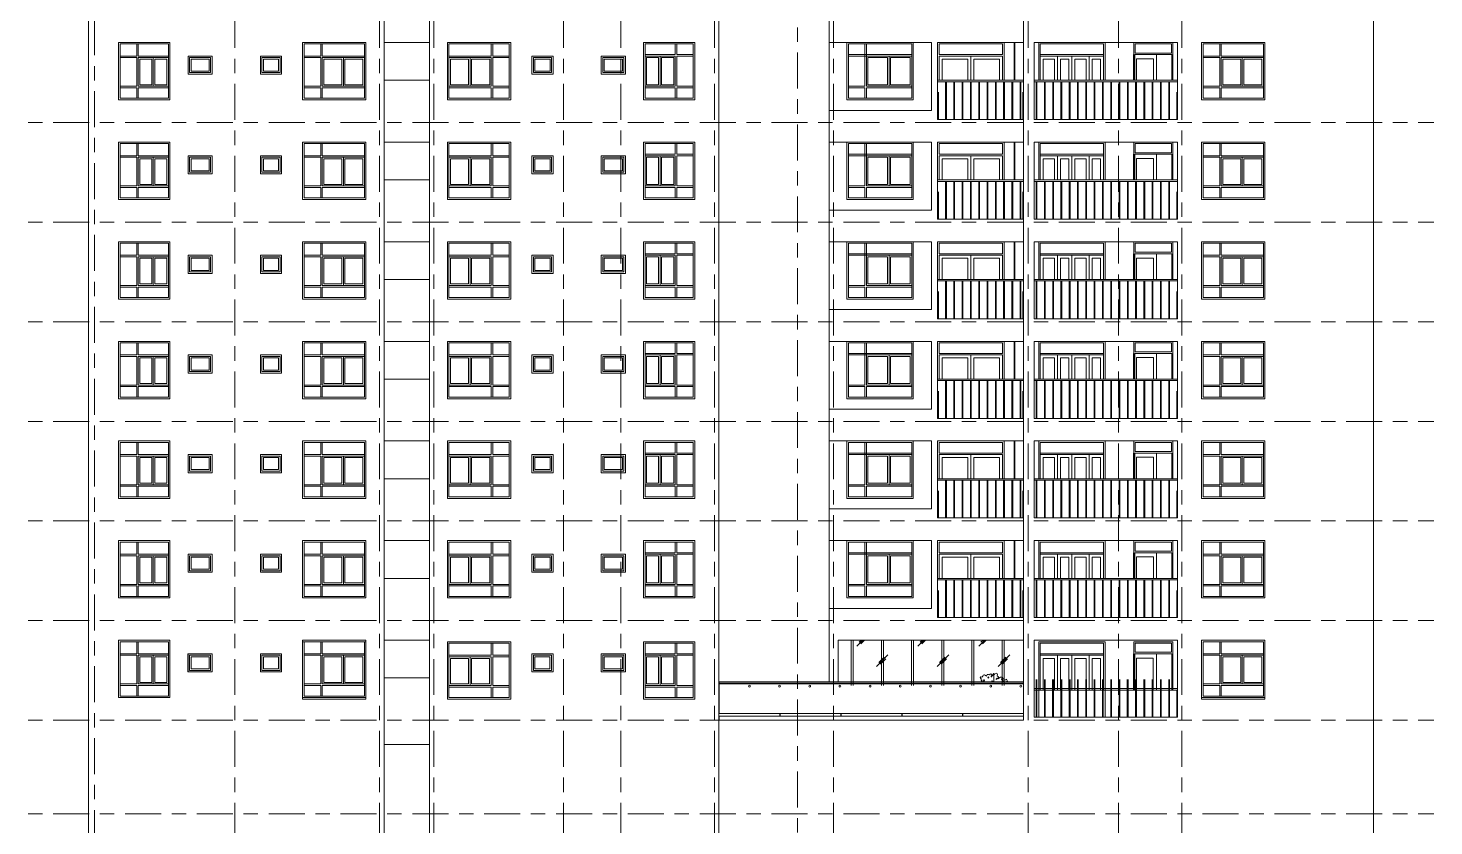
# Model space of a CAD drawing. Header units: millimetres. Extents: x -2100 to 124761, y -10432 to 93550.
# Drawn here: x 75861 to 122461, y 15101 to 41525 of the extents above; entities that cross this region are included whole.
import ezdxf
from ezdxf.xclip import XClip

# ---------------------------------------------------------------- set-up
doc = ezdxf.new("R2010")
doc.units = ezdxf.units.MM
doc.header["$XCLIPFRAME"] = 0
doc.linetypes.add('Centre', pattern=[31.75, 6.35, -4.7625, 15.875, -4.7625])
for name, color, linetype, lineweight in [('A-GLAZ-CWMG', 55, 'Continuous', 5), ('CUA', 31, 'Continuous', 9), ('G-IMPT', 8, 'Continuous', 5), ('KINH', 152, 'Continuous', 5), ('L-SITE', 91, 'Continuous', 5), ('NET THAY 1', 41, 'Continuous', 5), ('NET THAY 2', 55, 'Continuous', 5), ('NET-THAY', 2, 'Continuous', 9), ('TRUC', 225, 'Continuous', 5)]:
    doc.layers.add(name, color=color, linetype=linetype, lineweight=lineweight)

# ---------------------------------------------------------------- blocks, each defined once
blk = doc.blocks.new('Railing - NBS_RailInfillPnl_Post-V204-MẶT ĐỨNG TRỤC Q-A')
at = {"layer": 'NET THAY 2'}
for p, q in [((-29357, 81920), (-29367, 81920)), ((-29367, 81920), (-29367, 81835)), ((-29357, 81835), (-29357, 81920))]:
    blk.add_line(p, q, dxfattribs=at)
blk = doc.blocks.new('Railing - Railing-1506751-MẶT ĐỨNG TRỤC Q-A')
at = {"layer": 'NET THAY 1'}
for p, q in [((-21690, 18600), (-21690, 18735)), ((-21690, 18735), (-11600, 18735)), ((-11600, 18600), (-21690, 18600))]:
    blk.add_line(p, q, dxfattribs=at)
at = {"extrusion": (0, 0, -1), "zscale": -1}
for p in [(49034, -63100), (47016, -63100), (44998, -63100), (42980, -63100)]:
    blk.add_blockref('Railing - NBS_RailInfillPnl_Post-V204-MẶT ĐỨNG TRỤC Q-A', p, dxfattribs=at)
blk = doc.blocks.new('Top Rail Type - Top Rail_Internal_-1506752-MẶT ĐỨNG TRỤC Q-A')
at = {"layer": 'NET THAY 1'}
for p, q in [((-21690, 18820), (-21690, 19800)), ((-11600, 19800), (-21690, 19800)), ((-21690, 18820), (-19677, 18820)), ((-19667, 18820), (-17659, 18820)), ((-17649, 18820), (-15641, 18820)), ((-15631, 18820), (-13623, 18820)), ((-13613, 18820), (-11600, 18820))]:
    blk.add_line(p, q, dxfattribs=at)
blk = doc.blocks.new('Handrail Type - ALB-BALUSTER-1304914-MẶT ĐỨNG TRỤC Q-A')
at = {"layer": 'NET THAY 1'}
for p, q in [((-21690, 19871), (-21694, 19871)), ((-21694, 19850), (-21694, 19855)), ((-21694, 19845), (-21694, 19850)), ((-21694, 19829), (-21690, 19829)), ((-21690, 19871), (-21690, 19850)), ((-21690, 19850), (-21690, 19829))]:
    blk.add_line(p, q, dxfattribs=at)
blk = doc.blocks.new('Handrail Type - Handrail_Internal_-1506753-MẶT ĐỨNG TRỤC Q-A')
at = {"layer": 'NET THAY 1'}
for p, q in [((-11600, 19871), (-21690, 19871)), ((-21690, 19850), (-21690, 19871)), ((-21690, 19829), (-21690, 19850)), ((-21690, 19829), (-11600, 19829))]:
    blk.add_line(p, q, dxfattribs=at)
blk = doc.blocks.new('ALB-RAILING 32 - ALB-BALUSTER-1365155-MẶT ĐỨNG TRỤC Q-A')
at = {"layer": 'NET THAY 1'}
for p, q in [((-31979, 88235), (-31979, 88200)), ((-31965, 88200), (-31965, 88235))]:
    blk.add_line(p, q, dxfattribs=at)
for start, end in [(0, 180), (180, 0)]:
    blk.add_arc((-31972, 88129), 30, start, end, dxfattribs=at)
blk = doc.blocks.new('ALB-RAILING 32 - ALB-BALUSTER-V233-MẶT ĐỨNG TRỤC Q-A')
at = {"layer": 'NET THAY 1'}
for p, q in [((-11697, 19835), (-11697, 19800)), ((-11683, 19800), (-11683, 19835))]:
    blk.add_line(p, q, dxfattribs=at)
for start, end in [(0, 180), (180, 0)]:
    blk.add_arc((-11690, 19729), 30, start, end, dxfattribs=at)
blk = doc.blocks.new('X-PHONG NGU 2 - X-PHONG NGU 2_Recovery_-1759957-MẶT ĐỨNG TRỤC Q-A')
at = {"layer": 'CUA'}
for p, q in [((-35500, 84050), (-35500, 82150)), ((-33400, 84050), (-35500, 84050)), ((-35450, 84000), (-33450, 84000)), ((-35450, 82200), (-35450, 84000)), ((-34850, 84000), (-34900, 84000)), ((-34900, 84000), (-34900, 83600)), ((-34850, 83600), (-34850, 84000)), ((-33450, 84000), (-33450, 82200)), ((-33400, 82150), (-33400, 84050)), ((-34900, 83600), (-35450, 83600)), ((-35450, 83600), (-35450, 83550)), ((-35450, 83550), (-34900, 83550)), ((-34900, 83550), (-34900, 82600)), ((-33450, 83600), (-34850, 83600)), ((-34150, 83550), (-34850, 83550)), ((-34850, 83550), (-34850, 82600)), ((-34850, 82600), (-34850, 83550)), ((-34850, 83550), (-33450, 83550)), ((-34800, 82650), (-34800, 83500)), ((-34800, 83500), (-34200, 83500)), ((-34200, 83500), (-34200, 82650)), ((-34150, 82600), (-34150, 83550)), ((-34100, 83500), (-33500, 83500)), ((-34100, 82650), (-34100, 83500)), ((-33500, 83500), (-33500, 82650)), ((-33450, 83550), (-33450, 83600)), ((-34900, 82600), (-35450, 82600)), ((-35450, 82600), (-35450, 82550)), ((-35450, 82550), (-34900, 82550)), ((-34900, 82550), (-34900, 82200)), ((-34850, 82600), (-34150, 82600)), ((-33450, 82600), (-34850, 82600)), ((-34850, 82200), (-34850, 82550)), ((-34850, 82550), (-33450, 82550)), ((-34200, 82650), (-34800, 82650)), ((-33500, 82650), (-34100, 82650)), ((-33450, 82550), (-33450, 82600)), ((-35500, 82150), (-33400, 82150)), ((-33450, 82200), (-35450, 82200)), ((-34900, 82200), (-34850, 82200))]:
    blk.add_line(p, q, dxfattribs=at)
blk = doc.blocks.new('X-PHONG NGU 2 - X-PHONG NGU 2_Recovery_ 2-1759958-MẶT ĐỨNG TRỤC Q-A')
at = {"layer": 'CUA'}
for p, q in [((-41600, 21200), (-41600, 19300)), ((-39900, 21200), (-41600, 21200)), ((-41550, 21150), (-39950, 21150)), ((-41550, 19350), (-41550, 21150)), ((-40950, 21150), (-41000, 21150)), ((-41000, 21150), (-41000, 20750)), ((-40950, 20750), (-40950, 21150)), ((-39950, 21150), (-39950, 19350)), ((-39900, 19300), (-39900, 21200)), ((-41000, 20750), (-41550, 20750)), ((-41550, 20750), (-41550, 20700)), ((-41550, 20700), (-41000, 20700)), ((-41000, 20700), (-41000, 19750)), ((-39950, 20750), (-40950, 20750)), ((-40450, 20700), (-40950, 20700)), ((-40950, 20700), (-40950, 19750)), ((-40950, 19750), (-40950, 20700)), ((-40950, 20700), (-39950, 20700)), ((-40900, 19800), (-40900, 20650)), ((-40900, 20650), (-40500, 20650)), ((-40500, 20650), (-40500, 19800)), ((-40450, 19750), (-40450, 20700)), ((-40400, 20650), (-40000, 20650)), ((-40400, 19800), (-40400, 20650)), ((-40000, 20650), (-40000, 19800)), ((-39950, 20700), (-39950, 20750)), ((-41000, 19750), (-41550, 19750)), ((-41550, 19750), (-41550, 19700)), ((-41550, 19700), (-41000, 19700)), ((-41000, 19700), (-41000, 19350)), ((-40950, 19750), (-40450, 19750)), ((-39950, 19750), (-40950, 19750)), ((-40950, 19350), (-40950, 19700)), ((-40950, 19700), (-39950, 19700)), ((-40500, 19800), (-40900, 19800)), ((-40000, 19800), (-40400, 19800)), ((-39950, 19700), (-39950, 19750)), ((-41600, 19300), (-39900, 19300)), ((-39950, 19350), (-41550, 19350)), ((-41000, 19350), (-40950, 19350))]:
    blk.add_line(p, q, dxfattribs=at)
blk = doc.blocks.new('X-PHONG WC - X-PHONG WC 2-1722875-MẶT ĐỨNG TRỤC Q-A')
at = {"layer": 'CUA'}
for p, q in [((-38500, 20800), (-39300, 20800)), ((-39300, 20800), (-39300, 20200)), ((-39250, 20250), (-39250, 20750)), ((-39250, 20750), (-38550, 20750)), ((-38550, 20750), (-39250, 20750)), ((-39250, 20750), (-39250, 20250)), ((-39200, 20300), (-39200, 20700)), ((-39200, 20700), (-38600, 20700)), ((-38600, 20700), (-38600, 20300)), ((-38550, 20750), (-38550, 20250)), ((-38550, 20250), (-38550, 20750)), ((-38500, 20200), (-38500, 20800)), ((-39300, 20200), (-38500, 20200)), ((-38550, 20250), (-39250, 20250)), ((-39250, 20250), (-38550, 20250)), ((-38600, 20300), (-39200, 20300))]:
    blk.add_line(p, q, dxfattribs=at)
blk = doc.blocks.new('X-PHONG WC - X-PHONG WC 3-1722876-MẶT ĐỨNG TRỤC Q-A')
at = {"layer": 'CUA'}
for p, q in [((-36200, 20800), (-36900, 20800)), ((-36900, 20800), (-36900, 20200)), ((-36850, 20250), (-36850, 20750)), ((-36850, 20750), (-36250, 20750)), ((-36250, 20750), (-36850, 20750)), ((-36850, 20750), (-36850, 20250)), ((-36800, 20300), (-36800, 20700)), ((-36800, 20700), (-36300, 20700)), ((-36300, 20700), (-36300, 20300)), ((-36250, 20750), (-36250, 20250)), ((-36250, 20250), (-36250, 20750)), ((-36200, 20200), (-36200, 20800)), ((-36900, 20200), (-36200, 20200)), ((-36250, 20250), (-36850, 20250)), ((-36850, 20250), (-36250, 20250)), ((-36300, 20300), (-36800, 20300))]:
    blk.add_line(p, q, dxfattribs=at)
blk = doc.blocks.new('X-PHONG NGU 2 - X-PHONG NGU 2_Recovery_-1759961-MẶT ĐỨNG TRỤC Q-A')
at = {"layer": 'CUA'}
for p, q in [((-28600, 21200), (-30700, 21200)), ((-30700, 21200), (-30700, 19300)), ((-30650, 19350), (-30650, 21150)), ((-30650, 21150), (-28650, 21150)), ((-29200, 21150), (-29250, 21150)), ((-29250, 21150), (-29250, 20750)), ((-29200, 20750), (-29200, 21150)), ((-28650, 21150), (-28650, 19350)), ((-28600, 19300), (-28600, 21200)), ((-29250, 20750), (-30650, 20750)), ((-30650, 20750), (-30650, 20700)), ((-30650, 20700), (-29250, 20700)), ((-30600, 19800), (-30600, 20650)), ((-30600, 20650), (-30000, 20650)), ((-30000, 20650), (-30000, 19800)), ((-29950, 20700), (-29950, 19750)), ((-29250, 20700), (-29950, 20700)), ((-29900, 20650), (-29300, 20650)), ((-29900, 19800), (-29900, 20650)), ((-29300, 20650), (-29300, 19800)), ((-29250, 19750), (-29250, 20700)), ((-29250, 20700), (-29250, 19750)), ((-28650, 20750), (-29200, 20750)), ((-29200, 19750), (-29200, 20700)), ((-29200, 20700), (-28650, 20700)), ((-28650, 20700), (-28650, 20750)), ((-29250, 19750), (-30650, 19750)), ((-30650, 19750), (-30650, 19700)), ((-30650, 19700), (-29250, 19700)), ((-30000, 19800), (-30600, 19800)), ((-29950, 19750), (-29250, 19750)), ((-29300, 19800), (-29900, 19800)), ((-29250, 19700), (-29250, 19350)), ((-28650, 19750), (-29200, 19750)), ((-29200, 19350), (-29200, 19700)), ((-29200, 19700), (-28650, 19700)), ((-28650, 19700), (-28650, 19750)), ((-30700, 19300), (-28600, 19300)), ((-28650, 19350), (-30650, 19350)), ((-29250, 19350), (-29200, 19350))]:
    blk.add_line(p, q, dxfattribs=at)
blk = doc.blocks.new('X-PHONG NGU 2 - X-PHONG NGU 2_Recovery_ 2-1759955-MẶT ĐỨNG TRỤC Q-A')
at = {"layer": 'CUA'}
for p, q in [((-22500, 21200), (-24200, 21200)), ((-24200, 21200), (-24200, 19300)), ((-24150, 19350), (-24150, 21150)), ((-24150, 21150), (-22550, 21150)), ((-23100, 21150), (-23150, 21150)), ((-23150, 21150), (-23150, 20800)), ((-23100, 20800), (-23100, 21150)), ((-22550, 21150), (-22550, 19350)), ((-22500, 19300), (-22500, 21200)), ((-23150, 20800), (-24150, 20800)), ((-24150, 20800), (-24150, 20750)), ((-24150, 20750), (-23150, 20750)), ((-24100, 19800), (-24100, 20700)), ((-24100, 20700), (-23700, 20700)), ((-23700, 20700), (-23700, 19800)), ((-23650, 20750), (-23650, 19750)), ((-23150, 20750), (-23650, 20750)), ((-23600, 20700), (-23200, 20700)), ((-23600, 19800), (-23600, 20700)), ((-23200, 20700), (-23200, 19800)), ((-23150, 19750), (-23150, 20750)), ((-23150, 20750), (-23150, 19750)), ((-22550, 20800), (-23100, 20800)), ((-23100, 19750), (-23100, 20750)), ((-23100, 20750), (-22550, 20750)), ((-22550, 20750), (-22550, 20800)), ((-23150, 19750), (-24150, 19750)), ((-24150, 19750), (-24150, 19700)), ((-24150, 19700), (-23150, 19700)), ((-23700, 19800), (-24100, 19800)), ((-23650, 19750), (-23150, 19750)), ((-23200, 19800), (-23600, 19800)), ((-23150, 19700), (-23150, 19350)), ((-22550, 19750), (-23100, 19750)), ((-23100, 19350), (-23100, 19700)), ((-23100, 19700), (-22550, 19700)), ((-22550, 19700), (-22550, 19750)), ((-24200, 19300), (-22500, 19300)), ((-22550, 19350), (-24150, 19350)), ((-23150, 19350), (-23100, 19350))]:
    blk.add_line(p, q, dxfattribs=at)
blk = doc.blocks.new('X-PHONG WC - X-PHONG WC 2-1722874-MẶT ĐỨNG TRỤC Q-A')
at = {"layer": 'CUA'}
for p, q in [((-25600, 20800), (-25600, 20200)), ((-24800, 20800), (-25600, 20800)), ((-25550, 20750), (-24850, 20750)), ((-25550, 20250), (-25550, 20750)), ((-25550, 20750), (-25550, 20250)), ((-24850, 20750), (-25550, 20750)), ((-25500, 20700), (-24900, 20700)), ((-25500, 20300), (-25500, 20700)), ((-24900, 20700), (-24900, 20300)), ((-24850, 20750), (-24850, 20250)), ((-24850, 20250), (-24850, 20750)), ((-24800, 20200), (-24800, 20800)), ((-25600, 20200), (-24800, 20200)), ((-24850, 20250), (-25550, 20250)), ((-25550, 20250), (-24850, 20250)), ((-24900, 20300), (-25500, 20300))]:
    blk.add_line(p, q, dxfattribs=at)
blk = doc.blocks.new('X-PHONG WC - X-PHONG WC 3-1722873-MẶT ĐỨNG TRỤC Q-A')
at = {"layer": 'CUA'}
for p, q in [((-27900, 20800), (-27900, 20200)), ((-27200, 20800), (-27900, 20800)), ((-27850, 20750), (-27250, 20750)), ((-27850, 20250), (-27850, 20750)), ((-27850, 20750), (-27850, 20250)), ((-27250, 20750), (-27850, 20750)), ((-27800, 20700), (-27300, 20700)), ((-27800, 20300), (-27800, 20700)), ((-27300, 20700), (-27300, 20300)), ((-27250, 20750), (-27250, 20250)), ((-27250, 20250), (-27250, 20750)), ((-27200, 20200), (-27200, 20800)), ((-27900, 20200), (-27200, 20200)), ((-27250, 20250), (-27850, 20250)), ((-27850, 20250), (-27250, 20250)), ((-27300, 20300), (-27800, 20300))]:
    blk.add_line(p, q, dxfattribs=at)
blk = doc.blocks.new('CUA SAN PHOI LUA1 - CUA SAN PHOI LUA 700-1661581-MẶT ĐỨNG TRỤC Q-A')
at = {"layer": 'CUA'}
for p, q in [((-7950, 20800), (-7960, 20800)), ((-7960, 19600), (-7960, 20800)), ((-7950, 20840), (-7950, 19600)), ((-7910, 19600), (-7910, 20800)), ((-7910, 20800), (-6690, 20800)), ((-6700, 20850), (-7900, 20850)), ((-7860, 20660), (-7860, 19600)), ((-7860, 20660), (-7300, 20660)), ((-7300, 19600), (-7300, 20660)), ((-7200, 20800), (-7200, 19600)), ((-6690, 19600), (-6690, 20800)), ((-6650, 19600), (-6650, 20840))]:
    blk.add_line(p, q, dxfattribs=at)
for points in [[(-7950, 20840), (-7950, 21200), (-6650, 21200), (-6650, 20840)], [(-7900, 20850), (-7900, 21150), (-6700, 21150), (-6700, 20850)]]:
    blk.add_lwpolyline(points, dxfattribs=at)
blk = doc.blocks.new('CUA LO GIA - CUA LO GIA-1834139-MẶT ĐỨNG TRỤC Q-A')
at = {"layer": 'CUA'}
for p, q in [((-8900, 21200), (-11100, 21200)), ((-11100, 19600), (-11100, 21200)), ((-11050, 21150), (-11050, 19600)), ((-11050, 21150), (-8950, 21150)), ((-8950, 19600), (-8950, 21150)), ((-8900, 21200), (-8900, 19600)), ((-8950, 20800), (-11050, 20800)), ((-11050, 20800), (-11050, 20750)), ((-11050, 20750), (-8950, 20750)), ((-10475, 20750), (-11050, 20750)), ((-11050, 20750), (-11050, 19600)), ((-10950, 19600), (-10950, 20650)), ((-10950, 20650), (-10575, 20650)), ((-10575, 20650), (-10575, 19600)), ((-10475, 19600), (-10475, 20750)), ((-10375, 20650), (-10100, 20650)), ((-10375, 19600), (-10375, 20650)), ((-10100, 20650), (-10100, 19600)), ((-10000, 20750), (-10000, 19600)), ((-10000, 19600), (-10000, 20750)), ((-9900, 19600), (-9900, 20650)), ((-9900, 20650), (-9525, 20650)), ((-9525, 20650), (-9525, 19600)), ((-9425, 20750), (-9425, 19600)), ((-8950, 20750), (-9425, 20750)), ((-9325, 20650), (-9050, 20650)), ((-9325, 19600), (-9325, 20650)), ((-9050, 20650), (-9050, 19600)), ((-8950, 20750), (-8950, 20800)), ((-8950, 19600), (-8950, 20750))]:
    blk.add_line(p, q, dxfattribs=at)
blk = doc.blocks.new('Railing - 25mm-V234-MẶT ĐỨNG TRỤC Q-A')
at = {"layer": 'NET THAY 2'}
for p, q in [((-11187, 18700), (-11187, 19950)), ((-11162, 19950), (-11162, 18700))]:
    blk.add_line(p, q, dxfattribs=at)
blk = doc.blocks.new('Railing - 25mm-V235-MẶT ĐỨNG TRỤC Q-A')
at = {"layer": 'NET THAY 2'}
blk.add_line((-6525, 18700), (-6525, 19600), dxfattribs=at)
blk = doc.blocks.new('Railing - Railing-1768908-MẶT ĐỨNG TRỤC Q-A')
for name, p in [('Railing - 25mm-V234-MẶT ĐỨNG TRỤC Q-A', (0, 0)), ('Railing - 25mm-V234-MẶT ĐỨNG TRỤC Q-A', (275, 0)), ('Railing - 25mm-V234-MẶT ĐỨNG TRỤC Q-A', (550, 0)), ('Railing - 25mm-V234-MẶT ĐỨNG TRỤC Q-A', (825, 0)), ('Railing - 25mm-V234-MẶT ĐỨNG TRỤC Q-A', (1100, 0)), ('Railing - 25mm-V234-MẶT ĐỨNG TRỤC Q-A', (1375, 0)), ('Railing - 25mm-V234-MẶT ĐỨNG TRỤC Q-A', (1650, 0)), ('Railing - 25mm-V234-MẶT ĐỨNG TRỤC Q-A', (1925, 0)), ('Railing - 25mm-V234-MẶT ĐỨNG TRỤC Q-A', (2200, 0)), ('Railing - 25mm-V234-MẶT ĐỨNG TRỤC Q-A', (2475, 0)), ('Railing - 25mm-V234-MẶT ĐỨNG TRỤC Q-A', (2750, 0)), ('Railing - 25mm-V234-MẶT ĐỨNG TRỤC Q-A', (3025, 0)), ('Railing - 25mm-V234-MẶT ĐỨNG TRỤC Q-A', (3300, 0)), ('Railing - 25mm-V234-MẶT ĐỨNG TRỤC Q-A', (3575, 0)), ('Railing - 25mm-V234-MẶT ĐỨNG TRỤC Q-A', (3850, 0)), ('Railing - 25mm-V234-MẶT ĐỨNG TRỤC Q-A', (4125, 0)), ('Railing - 25mm-V234-MẶT ĐỨNG TRỤC Q-A', (4400, 0)), ('Railing - 25mm-V235-MẶT ĐỨNG TRỤC Q-A', (0, 0))]:
    blk.add_blockref(name, p)
blk = doc.blocks.new('Top Rail Type - Top Rail_Internal_-1768909-MẶT ĐỨNG TRỤC Q-A')
at = {"layer": 'NET THAY 1'}
for p, q in [((-6500, 19650), (-11250, 19650)), ((-11250, 19600), (-6500, 19600))]:
    blk.add_line(p, q, dxfattribs=at)
blk = doc.blocks.new('CAY XANH 1 - CAY XANH_dwg-V244-MẶT ĐỨNG TRỤC Q-A')
at = {"layer": 'G-IMPT'}
for p, q in [((-12584, 19888), (-12584, 19920)), ((-12584, 19898), (-12584, 19871)), ((-12584, 19871), (-12584, 19888)), ((-12584, 19871), (-12584, 19880)), ((-12584, 19800), (-12584, 19829))]:
    blk.add_line(p, q, dxfattribs=at)
at = {"layer": 'G-IMPT', "flags": 128}
for points in [[(-12584, 20078), (-12584, 20087), (-12584, 20100), (-12584, 20140), (-12584, 20131), (-12584, 20115), (-12584, 20128), (-12584, 20147), (-12584, 20159), (-12584, 20140), (-12584, 20106), (-12584, 20087), (-12584, 20060), (-12584, 20063), (-12584, 20047), (-12584, 20016), (-12584, 19994), (-12584, 19976), (-12584, 20035), (-12584, 20026), (-12584, 19998), (-12584, 19979), (-12584, 19957), (-12584, 19945), (-12584, 19961), (-12584, 19982), (-12584, 19967), (-12584, 19933), (-12584, 19939), (-12584, 19961), (-12584, 19901), (-12584, 19873)], [(-12584, 19871), (-12584, 19895), (-12584, 19929), (-12584, 19973), (-12584, 20001), (-12584, 20022), (-12584, 20038), (-12584, 20032), (-12584, 20047), (-12584, 20066), (-12584, 20103), (-12584, 20110), (-12584, 20085), (-12584, 20066), (-12584, 20082), (-12584, 20115), (-12584, 20122), (-12584, 20106), (-12584, 20128), (-12584, 20140), (-12584, 20119), (-12584, 20087), (-12584, 20072), (-12584, 20044), (-12584, 20047), (-12584, 20078)], [(-12584, 19920), (-12584, 19927), (-12584, 19898)], [(-12584, 19880), (-12584, 19905), (-12584, 19895), (-12584, 19871)], [(-12584, 19829), (-12584, 19808), (-12584, 19800)], [(-12584, 19829), (-12584, 19810), (-12584, 19829)], [(-12584, 19800), (-12584, 19817), (-12584, 19812), (-12584, 19800)]]:
    blk.add_lwpolyline(points, dxfattribs=at)
for points in [[(-12584, 20022), (-12584, 20037), (-12584, 20022), (-12584, 19994)], [(-12584, 19987), (-12584, 19994), (-12584, 19973), (-12584, 19959), (-12584, 19973)], [(-12584, 19916), (-12584, 19944), (-12584, 19927), (-12584, 19937), (-12584, 19923), (-12584, 19898), (-12584, 19891), (-12584, 19898)]]:
    blk.add_lwpolyline(points, close=True, dxfattribs=at)
blk = doc.blocks.new('CAY XANH 1 - CAY XANH_dwg-V245-MẶT ĐỨNG TRỤC Q-A')
at = {"layer": 'G-IMPT'}
for p, q in [((-13107, 19800), (-13086, 19829)), ((-12667, 19871), (-12666, 19876))]:
    blk.add_line(p, q, dxfattribs=at)
at = {"layer": 'G-IMPT', "flags": 128}
for points in [[(-13004, 19871), (-12989, 19891), (-13005, 19925), (-13010, 19968), (-13026, 19996), (-13045, 20018), (-13020, 20033), (-12980, 20027), (-12974, 20042), (-12949, 20061), (-12939, 20098), (-12899, 20105), (-12859, 20080), (-12834, 20061), (-12815, 20077), (-12810, 20110), (-12769, 20117), (-12735, 20101), (-12711, 20123), (-12683, 20135), (-12658, 20114), (-12658, 20082), (-12673, 20067), (-12673, 20039), (-12658, 20042), (-12655, 20073), (-12639, 20073), (-12617, 20082), (-12620, 20095), (-12614, 20135), (-12587, 20126), (-12577, 20110), (-12568, 20123), (-12540, 20141), (-12488, 20154), (-12472, 20135), (-12462, 20101), (-12481, 20082), (-12478, 20055), (-12466, 20058), (-12438, 20042), (-12438, 20011), (-12457, 19990), (-12450, 19971), (-12367, 20030), (-12311, 20021), (-12293, 19993), (-12330, 19974), (-12336, 19953), (-12311, 19941), (-12286, 19956), (-12274, 19978), (-12246, 19962), (-12234, 19928), (-12191, 19934), (-12172, 19956), (-12135, 19897), (-12201, 19871)], [(-12666, 19876), (-12641, 19901), (-12616, 19890), (-12623, 19871)], [(-12599, 19829), (-12616, 19805), (-12628, 19829)], [(-12324, 19871), (-12326, 19883), (-12315, 19883), (-12298, 19915)], [(-12298, 19915), (-12284, 19922), (-12284, 19894), (-12269, 19894), (-12262, 19871)], [(-12199, 19829), (-12193, 19804), (-12197, 19800)], [(-12144, 19800), (-12128, 19813), (-12116, 19807), (-12111, 19800)]]:
    blk.add_lwpolyline(points, dxfattribs=at)
for points in [[(-12892, 19911), (-12896, 19940), (-12920, 19922), (-12938, 19933), (-12945, 19918), (-12952, 19894), (-12920, 19887), (-12906, 19894)], [(-12754, 20018), (-12775, 20032), (-12786, 20018), (-12768, 19989)], [(-12489, 19982), (-12478, 19989), (-12475, 19968), (-12506, 19954), (-12510, 19968)]]:
    blk.add_lwpolyline(points, close=True, dxfattribs=at)
blk = doc.blocks.new('CAY XANH 1 - CAY XANH 1-V246-MẶT ĐỨNG TRỤC Q-A')
for name in ['CAY XANH 1 - CAY XANH_dwg-V245-MẶT ĐỨNG TRỤC Q-A', 'CAY XANH 1 - CAY XANH_dwg-V244-MẶT ĐỨNG TRỤC Q-A']:
    blk.add_blockref(name, (0, 0))
blk = doc.blocks.new('Railing - Railing-1821324-MẶT ĐỨNG TRỤC Q-A')
for name, p in [('Railing - 25mm-V234-MẶT ĐỨNG TRỤC Q-A', (0, 3300)), ('Railing - 25mm-V234-MẶT ĐỨNG TRỤC Q-A', (275, 3300)), ('Railing - 25mm-V234-MẶT ĐỨNG TRỤC Q-A', (550, 3300)), ('Railing - 25mm-V234-MẶT ĐỨNG TRỤC Q-A', (825, 3300)), ('Railing - 25mm-V234-MẶT ĐỨNG TRỤC Q-A', (1100, 3300)), ('Railing - 25mm-V234-MẶT ĐỨNG TRỤC Q-A', (1375, 3300)), ('Railing - 25mm-V234-MẶT ĐỨNG TRỤC Q-A', (1650, 3300)), ('Railing - 25mm-V234-MẶT ĐỨNG TRỤC Q-A', (1925, 3300)), ('Railing - 25mm-V234-MẶT ĐỨNG TRỤC Q-A', (2200, 3300)), ('Railing - 25mm-V234-MẶT ĐỨNG TRỤC Q-A', (2475, 3300)), ('Railing - 25mm-V234-MẶT ĐỨNG TRỤC Q-A', (2750, 3300)), ('Railing - 25mm-V234-MẶT ĐỨNG TRỤC Q-A', (3025, 3300)), ('Railing - 25mm-V234-MẶT ĐỨNG TRỤC Q-A', (3300, 3300)), ('Railing - 25mm-V234-MẶT ĐỨNG TRỤC Q-A', (3575, 3300)), ('Railing - 25mm-V234-MẶT ĐỨNG TRỤC Q-A', (3850, 3300)), ('Railing - 25mm-V234-MẶT ĐỨNG TRỤC Q-A', (4125, 3300)), ('Railing - 25mm-V234-MẶT ĐỨNG TRỤC Q-A', (4400, 3300)), ('Railing - 25mm-V235-MẶT ĐỨNG TRỤC Q-A', (0, 3300))]:
    blk.add_blockref(name, p)
blk = doc.blocks.new('Top Rail Type - Top Rail_Internal_-1821325-MẶT ĐỨNG TRỤC Q-A')
at = {"layer": 'NET THAY 1'}
for p, q in [((-6500, 22950), (-11250, 22950)), ((-11250, 22900), (-6500, 22900))]:
    blk.add_line(p, q, dxfattribs=at)
blk = doc.blocks.new('CUA LO GIA _LUA_ - CUA LO GIA _LUA_-78615-MẶT ĐỨNG TRỤC Q-A')
at = {"layer": 'CUA'}
for p, q in [((-12300, 24000), (-14400, 24000)), ((-13350, 23950), (-14400, 23950)), ((-14400, 22800), (-14400, 23950)), ((-14400, 23950), (-14400, 22800)), ((-14400, 23950), (-12300, 23950)), ((-14300, 23850), (-14300, 22800)), ((-14300, 23850), (-13450, 23850)), ((-13450, 22800), (-13450, 23850)), ((-13350, 23950), (-13350, 22800)), ((-13250, 23850), (-12400, 23850)), ((-13250, 23850), (-13250, 22800)), ((-12400, 22800), (-12400, 23850)), ((-12300, 22800), (-12300, 23950)), ((-12250, 24000), (-12250, 22800)), ((-14400, 21900), (-14400, 22750)), ((-14400, 22750), (-14400, 21900)), ((-14300, 22750), (-14300, 21950)), ((-14018, 22539), (-13912, 22539)), ((-13887, 22539), (-13678, 22539)), ((-13678, 22539), (-13871, 22590)), ((-13450, 21950), (-13450, 22750)), ((-13250, 22750), (-13250, 21950)), ((-13022, 22539), (-12829, 22590)), ((-12812, 22539), (-13022, 22539)), ((-12682, 22539), (-12787, 22539)), ((-12400, 21950), (-12400, 22750)), ((-12300, 21900), (-12300, 22750)), ((-12250, 21900), (-12250, 22750)), ((-14300, 21950), (-14187, 21950)), ((-14162, 21950), (-13912, 21950)), ((-13887, 21950), (-13637, 21950)), ((-13612, 21950), (-13450, 21950)), ((-13250, 21950), (-13087, 21950)), ((-13062, 21950), (-12812, 21950)), ((-12787, 21950), (-12537, 21950)), ((-12512, 21950), (-12400, 21950))]:
    blk.add_line(p, q, dxfattribs=at)
for points in [[(-14450, 24000), (-14450, 24400), (-12250, 24400), (-12250, 24000)], [(-14400, 24000), (-14400, 24350), (-12300, 24350), (-12300, 24000)]]:
    blk.add_lwpolyline(points, dxfattribs=at)
blk = doc.blocks.new('X-PHONG NGU 2 - X-PHONG NGU 2_Recovery_ 3-60238-MẶT ĐỨNG TRỤC Q-A')
at = {"layer": 'CUA'}
for p, q in [((-17460, 24250), (-17460, 22350)), ((-15260, 24250), (-17460, 24250)), ((-15260, 22350), (-15260, 24250)), ((-17410, 24200), (-15310, 24200)), ((-17410, 22400), (-17410, 24200)), ((-15310, 23850), (-17410, 23850)), ((-17410, 23850), (-17410, 23800)), ((-17410, 23800), (-15310, 23800)), ((-16810, 24200), (-16860, 24200)), ((-16860, 24200), (-16860, 22800)), ((-16810, 22800), (-16810, 24200)), ((-16060, 23800), (-16810, 23800)), ((-16810, 23800), (-16810, 22800)), ((-16060, 22800), (-16060, 23800)), ((-15310, 24200), (-15310, 22400)), ((-15310, 23800), (-15310, 23850)), ((-16760, 22850), (-16760, 23750)), ((-16760, 23750), (-16110, 23750)), ((-16110, 23750), (-16110, 22850)), ((-16010, 23750), (-15360, 23750)), ((-16010, 22850), (-16010, 23750)), ((-15360, 23750), (-15360, 22850)), ((-16110, 22850), (-16760, 22850)), ((-15360, 22850), (-16010, 22850)), ((-16860, 22800), (-17410, 22800)), ((-17410, 22800), (-17410, 22750)), ((-17410, 22750), (-16860, 22750)), ((-15310, 22400), (-17410, 22400)), ((-16860, 22750), (-16860, 22400)), ((-16860, 22400), (-16810, 22400)), ((-15310, 22800), (-16810, 22800)), ((-16810, 22800), (-16060, 22800)), ((-16810, 22400), (-16810, 22750)), ((-16810, 22750), (-15310, 22750)), ((-15310, 22750), (-15310, 22800)), ((-17460, 22350), (-15260, 22350))]:
    blk.add_line(p, q, dxfattribs=at)
blk = doc.blocks.new('Railing - 25mm-77671-MẶT ĐỨNG TRỤC Q-A')
at = {"layer": 'NET THAY 2', "lineweight": 9}
for p, q in [((-11712, 21900), (-11712, 23150)), ((-11687, 21900), (-11687, 23150))]:
    blk.add_line(p, q, dxfattribs=at)
blk = doc.blocks.new('Railing - 25mm-V415-MẶT ĐỨNG TRỤC Q-A')
at = {"layer": 'NET THAY 2', "lineweight": 9}
blk.add_line((-11625, 21900), (-11625, 22800), dxfattribs=at)
blk = doc.blocks.new('Railing - 25mm-V416-MẶT ĐỨNG TRỤC Q-A')
at = {"layer": 'NET THAY 2', "lineweight": 9}
blk.add_line((-14425, 21900), (-14425, 22800), dxfattribs=at)
blk = doc.blocks.new('Railing - Railing-V467-MẶT ĐỨNG TRỤC Q-A')
for name, p in [('Railing - 25mm-V416-MẶT ĐỨNG TRỤC Q-A', (0, 3300)), ('Railing - 25mm-77671-MẶT ĐỨNG TRỤC Q-A', (-2475, 3300)), ('Railing - 25mm-77671-MẶT ĐỨNG TRỤC Q-A', (-2200, 3300)), ('Railing - 25mm-77671-MẶT ĐỨNG TRỤC Q-A', (-1925, 3300)), ('Railing - 25mm-77671-MẶT ĐỨNG TRỤC Q-A', (-1650, 3300)), ('Railing - 25mm-77671-MẶT ĐỨNG TRỤC Q-A', (-1375, 3300)), ('Railing - 25mm-77671-MẶT ĐỨNG TRỤC Q-A', (-1100, 3300)), ('Railing - 25mm-77671-MẶT ĐỨNG TRỤC Q-A', (-825, 3300)), ('Railing - 25mm-77671-MẶT ĐỨNG TRỤC Q-A', (-550, 3300)), ('Railing - 25mm-77671-MẶT ĐỨNG TRỤC Q-A', (-275, 3300)), ('Railing - 25mm-77671-MẶT ĐỨNG TRỤC Q-A', (0, 3300)), ('Railing - 25mm-V415-MẶT ĐỨNG TRỤC Q-A', (0, 3300))]:
    blk.add_blockref(name, p)
blk = doc.blocks.new('Top Rail Type - Top Rail_Internal_-4663-MẶT ĐỨNG TRỤC Q-A')
at = {"layer": 'NET THAY 1', "lineweight": 9}
for p, q in [((-11600, 23000), (-14450, 23000)), ((-11600, 22950), (-14450, 22950))]:
    blk.add_line(p, q, dxfattribs=at)
blk = doc.blocks.new('A$C6F3A2FE4')
at = {"color": 50, "lineweight": 35}
blk.add_line((-17340, 2650), (-17340, 1400), dxfattribs=at)
at = {"layer": 'NET-THAY'}
for p, q in [((-27140, 2950), (-27140, -350)), ((-47040, 750), (-47040, 2650)), ((-47040, 2650), (-45340, 2650)), ((-45340, 2650), (-45340, 750)), ((-40940, 750), (-40940, 2650)), ((-40940, 2650), (-38840, 2650)), ((-38840, 2650), (-38840, 750)), ((-36140, 750), (-36140, 2650)), ((-36140, 2650), (-34040, 2650)), ((-34040, 2650), (-34040, 750)), ((-29640, 750), (-29640, 2650)), ((-29640, 2650), (-27940, 2650)), ((-27940, 2650), (-27940, 750)), ((-11940, 2650), (-16690, 2650)), ((-16540, 1400), (-16540, 2650)), ((-16540, 2650), (-14340, 2650)), ((-14340, 2650), (-14340, 1400)), ((-11140, 750), (-11140, 2500)), ((-9040, 2500), (-9040, 750)), ((-44740, 1600), (-44740, 2200)), ((-44740, 2200), (-43940, 2200)), ((-43940, 2200), (-43940, 1600)), ((-42340, 1600), (-42340, 2200)), ((-42340, 2200), (-41640, 2200)), ((-41640, 2200), (-41640, 1600)), ((-33340, 1600), (-33340, 2200)), ((-33340, 2200), (-32640, 2200)), ((-32640, 2200), (-32640, 1600)), ((-31040, 1600), (-31040, 2200)), ((-31040, 2200), (-30240, 2200)), ((-30240, 2200), (-30240, 1600)), ((-43940, 1600), (-44740, 1600)), ((-41640, 1600), (-42340, 1600)), ((-36740, 1400), (-38240, 1400)), ((-32640, 1600), (-33340, 1600)), ((-30240, 1600), (-31040, 1600)), ((-45340, 750), (-47040, 750)), ((-38840, 750), (-40940, 750)), ((-34040, 750), (-36140, 750)), ((-27940, 750), (-29640, 750)), ((-9040, 750), (-11140, 750)), ((-11940, 100), (-16690, 100)), ((-36740, -650), (-38240, -650))]:
    blk.add_line(p, q, dxfattribs=at)
for points in [[(-23490, 400), (-20090, 400), (-20090, 2650)], [(-20090, 2650), (-23490, 2650)], [(-17040, 100), (-19890, 100), (-19890, 2650), (-17040, 2650)], [(-16690, 2650), (-16690, 100)], [(-11940, 100), (-11940, 2650)]]:
    blk.add_lwpolyline(points, dxfattribs=at)
at = {"color": 50, "lineweight": 35}
ref = blk.add_blockref('CUA LO GIA _LUA_ - CUA LO GIA _LUA_-78615-MẶT ĐỨNG TRỤC Q-A', (-5440, -21750), dxfattribs=at)
XClip(ref).set_block_clipping_path([(-14449.936517964, 23150.0000000016), (-12204.4871348223, 24400.0000000003)])
for name, p in [('Top Rail Type - Top Rail_Internal_-4663-MẶT ĐỨNG TRỤC Q-A', (-5440, -21600)), ('Railing - Railing-V467-MẶT ĐỨNG TRỤC Q-A', (-5440, -25100))]:
    blk.add_blockref(name, p, dxfattribs=at)
at = {"layer": 'CUA'}
for name, p in [('X-PHONG NGU 2 - X-PHONG NGU 2_Recovery_ 2-1759958-MẶT ĐỨNG TRỤC Q-A', (-5440, -18550)), ('X-PHONG NGU 2 - X-PHONG NGU 2_Recovery_-1759957-MẶT ĐỨNG TRỤC Q-A', (-5440, -81400)), ('X-PHONG NGU 2 - X-PHONG NGU 2_Recovery_-1759961-MẶT ĐỨNG TRỤC Q-A', (-5440, -18550)), ('X-PHONG NGU 2 - X-PHONG NGU 2_Recovery_ 2-1759955-MẶT ĐỨNG TRỤC Q-A', (-5440, -18550)), ('X-PHONG NGU 2 - X-PHONG NGU 2_Recovery_-1759957-MẶT ĐỨNG TRỤC Q-A', (24360, -81400)), ('X-PHONG WC - X-PHONG WC 2-1722875-MẶT ĐỨNG TRỤC Q-A', (-5440, -18600)), ('X-PHONG WC - X-PHONG WC 3-1722876-MẶT ĐỨNG TRỤC Q-A', (-5440, -18600)), ('X-PHONG WC - X-PHONG WC 3-1722873-MẶT ĐỨNG TRỤC Q-A', (-5440, -18600)), ('X-PHONG WC - X-PHONG WC 2-1722874-MẶT ĐỨNG TRỤC Q-A', (-5440, -18600))]:
    blk.add_blockref(name, p, dxfattribs=at)
ref = blk.add_blockref('CUA LO GIA - CUA LO GIA-1834139-MẶT ĐỨNG TRỤC Q-A', (-5440, -18550), dxfattribs=at)
XClip(ref).set_block_clipping_path([(-11164.4737409587, 19950.0000000016), (-8827.4263923163, 21199.9999999999)])
ref = blk.add_blockref('CUA SAN PHOI LUA1 - CUA SAN PHOI LUA 700-1661581-MẶT ĐỨNG TRỤC Q-A', (-5440, -18550), dxfattribs=at)
XClip(ref).set_block_clipping_path([(-8004.8140422155, 19950.0000000016), (-6621.2791511549, 21199.9999999999)])
at = {"layer": 'NET THAY 1'}
for name, p in [('Top Rail Type - Top Rail_Internal_-1821325-MẶT ĐỨNG TRỤC Q-A', (-5440, -21550)), ('Railing - Railing-1821324-MẶT ĐỨNG TRỤC Q-A', (-5440, -21900))]:
    blk.add_blockref(name, p, dxfattribs=at)
at = {"layer": 'NET-THAY'}
blk.add_blockref('X-PHONG NGU 2 - X-PHONG NGU 2_Recovery_ 3-60238-MẶT ĐỨNG TRỤC Q-A', (-5440, -21600), dxfattribs=at)
blk = doc.blocks.new('Rectangular Mullion - Rectangular Mullion-1978522-MẶT ĐỨNG TRỤC Q-A')
at = {"layer": 'A-GLAZ-CWMG'}
for p, q in [((-1315, 14700), (-1315, 13200)), ((-1248, 14700), (-1248, 13200))]:
    blk.add_line(p, q, dxfattribs=at)

msp = doc.modelspace()

# ---------------------------------------------------------------- hatches: boundary and pattern name
at = {"layer": 'KINH'}
h = msp.add_hatch(dxfattribs=at)
h.set_pattern_fill('FP_11', color=256, angle=180, style=0, pattern_type=2)
h.set_pattern_definition([(225.204, (98180.6, 30848.4), (-0.002, -2032), [252.7, -2610.8]), (225.204, (98235.4, 30793.2), (-0.002, -2032), [252.7, -2610.8]), (225.204, (98310.7, 30924.3), (-0.002, -2032), [544.27, -2319.24]), (225.204, (99552.6, 29487), (-0.002, -2032), [252.7, -2610.8]), (225.204, (99607.4, 29431.8), (-0.002, -2032), [252.7, -2610.8]), (225.204, (99682.7, 29562.8), (-0.002, -2032), [544.27, -2319.24])])
h.paths.add_polyline_path([(102710.6, 21249.9), (102710.6, 19871.2), (108860.6, 19871.2), (108860.6, 21249.9)])

# ---------------------------------------------------------------- linework, layer by layer
at = {"layer": 'NET-THAY'}
for p, q in [((102410.6, 19871.2), (102410.6, 81700)), ((108860.6, 18600), (108860.6, 81250)), ((98760.6, 21850), (98760.6, 21700)), ((98760.6, 14700), (98760.6, 21700)), ((78860.6, 19350), (78860.6, 21250)), ((78860.6, 21250), (80560.6, 21250)), ((80560.6, 21250), (80560.6, 19350)), ((84960.6, 19300), (84960.6, 21200)), ((84960.6, 21200), (87060.6, 21200)), ((87060.6, 21200), (87060.6, 19300)), ((89760.6, 19300), (89760.6, 21200)), ((89760.6, 21200), (91860.6, 21200)), ((91860.6, 21200), (91860.6, 19300)), ((96260.6, 19300), (96260.6, 21200)), ((96260.6, 21200), (97960.6, 21200)), ((97960.6, 21200), (97960.6, 19300)), ((113960.6, 21250), (109210.6, 21250)), ((109360.6, 19650), (109360.6, 21200)), ((109360.6, 21200), (111560.6, 21200)), ((111560.6, 21200), (111560.6, 19650)), ((114760.6, 19300), (114760.6, 21100)), ((116860.6, 21100), (116860.6, 19300)), ((81160.6, 20200), (81160.6, 20800)), ((81160.6, 20800), (81960.6, 20800)), ((81960.6, 20800), (81960.6, 20200)), ((83560.6, 20200), (83560.6, 20800)), ((83560.6, 20800), (84260.6, 20800)), ((84260.6, 20800), (84260.6, 20200)), ((92560.6, 20200), (92560.6, 20800)), ((92560.6, 20800), (93260.6, 20800)), ((93260.6, 20800), (93260.6, 20200)), ((94860.6, 20200), (94860.6, 20800)), ((94860.6, 20800), (95660.6, 20800)), ((95660.6, 20800), (95660.6, 20200)), ((81960.6, 20200), (81160.6, 20200)), ((84260.6, 20200), (83560.6, 20200)), ((93260.6, 20200), (92560.6, 20200)), ((95660.6, 20200), (94860.6, 20200)), ((89160.6, 20000), (87660.6, 20000)), ((109360.6, 18700), (109360.6, 19600)), ((111560.6, 19600), (111560.6, 18700)), ((80560.6, 19350), (78860.6, 19350)), ((87060.6, 19300), (84960.6, 19300)), ((91860.6, 19300), (89760.6, 19300)), ((97960.6, 19300), (96260.6, 19300)), ((116860.6, 19300), (114760.6, 19300)), ((113960.6, 18700), (109210.6, 18700)), ((87660.6, 17800), (89160.6, 17800))]:
    msp.add_line(p, q, dxfattribs=at)
for points in [[(77860.6, -450), (77860.6, 91900)], [(120460.6, -150), (120460.6, 91900)], [(87660.6, 4850), (87660.6, 87000)], [(89160.6, 81413.7), (89160.6, 250), (87660.6, 250), (87660.6, 4850), (89141.8, 4850)], [(108860.6, 21250), (102710.6, 21250), (102710.6, 19871.2)], [(109210.6, 18700), (109210.6, 21250)], [(113960.6, 21250), (113960.6, 18700)]]:
    msp.add_lwpolyline(points, dxfattribs=at)
at = {"layer": 'TRUC', "linetype": 'Centre', "ltscale": 75}
for p, q in [((77860.6, -5209.7), (77860.6, 93540.4)), ((78060.6, -7831.6), (78060.6, 93540.4)), ((82710.6, -5209.7), (82710.6, 93540.4)), ((87510.6, -5209.7), (87510.6, 93540.4)), ((89310.6, -5209.7), (89310.6, 93540.4)), ((93610.6, -5209.7), (93610.6, 93540.4)), ((95510.6, -5209.7), (95510.6, 93540.4)), ((98610.6, -5209.7), (98610.6, 93540.4)), ((101360.6, -6552.1), (101360.6, 93540.4)), ((102560.6, -5209.7), (102560.6, 93540.4)), ((109010.6, -5209.7), (109010.6, 93540.4)), ((112010.6, -5209.7), (112010.6, 93540.4)), ((114110.6, -5209.7), (114110.6, 93540.4)), ((120460.6, -5209.7), (120460.6, 93540.4)), ((75860.6, 38400), (122460.6, 38400)), ((75860.6, 35100), (122460.6, 35100)), ((75860.6, 31800), (122460.6, 31800)), ((75860.6, 28500), (122460.6, 28500)), ((75860.6, 25200), (122460.6, 25200)), ((75860.6, 21900), (122460.6, 21900)), ((75860.6, 18600), (122460.6, 18600)), ((75860.6, 15500), (122460.6, 15500))]:
    msp.add_line(p, q, dxfattribs=at)

# ---------------------------------------------------------------- block references
at = {"layer": 'A-GLAZ-CWMG'}
for p in [(104460.6, 6549.9), (105460.6, 6549.9), (106460.6, 6549.9), (107460.6, 6549.9), (108460.6, 6549.9), (109460.6, 6549.9)]:
    msp.add_blockref('Rectangular Mullion - Rectangular Mullion-1978522-MẶT ĐỨNG TRỤC Q-A', p, dxfattribs=at)
at = {"layer": 'CUA'}
for name, p in [('X-PHONG NGU 2 - X-PHONG NGU 2_Recovery_ 2-1759958-MẶT ĐỨNG TRỤC Q-A', (120460.5, 50)), ('X-PHONG NGU 2 - X-PHONG NGU 2_Recovery_-1759957-MẶT ĐỨNG TRỤC Q-A', (120460.5, -62800)), ('X-PHONG NGU 2 - X-PHONG NGU 2_Recovery_-1759961-MẶT ĐỨNG TRỤC Q-A', (120460.5, 0)), ('X-PHONG NGU 2 - X-PHONG NGU 2_Recovery_ 2-1759955-MẶT ĐỨNG TRỤC Q-A', (120460.5, 0)), ('CUA LO GIA - CUA LO GIA-1834139-MẶT ĐỨNG TRỤC Q-A', (120460.5, 0)), ('CUA SAN PHOI LUA1 - CUA SAN PHOI LUA 700-1661581-MẶT ĐỨNG TRỤC Q-A', (120460.5, 0)), ('X-PHONG NGU 2 - X-PHONG NGU 2_Recovery_-1759957-MẶT ĐỨNG TRỤC Q-A', (150260.5, -62800)), ('X-PHONG WC - X-PHONG WC 2-1722875-MẶT ĐỨNG TRỤC Q-A', (120460.5, 0)), ('X-PHONG WC - X-PHONG WC 3-1722876-MẶT ĐỨNG TRỤC Q-A', (120460.5, 0)), ('X-PHONG WC - X-PHONG WC 3-1722873-MẶT ĐỨNG TRỤC Q-A', (120460.5, 0)), ('X-PHONG WC - X-PHONG WC 2-1722874-MẶT ĐỨNG TRỤC Q-A', (120460.5, 0))]:
    msp.add_blockref(name, p, dxfattribs=at)
at = {"layer": 'L-SITE'}
msp.add_blockref('CAY XANH 1 - CAY XANH 1-V246-MẶT ĐỨNG TRỤC Q-A', (120460.5, 0), dxfattribs=at)
at = {"layer": 'NET THAY 1'}
for name, p in [('Handrail Type - ALB-BALUSTER-1304914-MẶT ĐỨNG TRỤC Q-A', (120460.5, 0)), ('Handrail Type - Handrail_Internal_-1506753-MẶT ĐỨNG TRỤC Q-A', (120460.5, 0)), ('Top Rail Type - Top Rail_Internal_-1506752-MẶT ĐỨNG TRỤC Q-A', (120460.5, 0)), ('ALB-RAILING 32 - ALB-BALUSTER-1365155-MẶT ĐỨNG TRỤC Q-A', (131742.9, -68400)), ('ALB-RAILING 32 - ALB-BALUSTER-1365155-MẶT ĐỨNG TRỤC Q-A', (132742.9, -68400)), ('ALB-RAILING 32 - ALB-BALUSTER-1365155-MẶT ĐỨNG TRỤC Q-A', (133742.9, -68400)), ('ALB-RAILING 32 - ALB-BALUSTER-1365155-MẶT ĐỨNG TRỤC Q-A', (134742.9, -68400)), ('ALB-RAILING 32 - ALB-BALUSTER-1365155-MẶT ĐỨNG TRỤC Q-A', (135742.9, -68400)), ('ALB-RAILING 32 - ALB-BALUSTER-1365155-MẶT ĐỨNG TRỤC Q-A', (136742.9, -68400)), ('ALB-RAILING 32 - ALB-BALUSTER-1365155-MẶT ĐỨNG TRỤC Q-A', (137742.9, -68400)), ('ALB-RAILING 32 - ALB-BALUSTER-1365155-MẶT ĐỨNG TRỤC Q-A', (138742.9, -68400)), ('ALB-RAILING 32 - ALB-BALUSTER-1365155-MẶT ĐỨNG TRỤC Q-A', (139742.9, -68400)), ('ALB-RAILING 32 - ALB-BALUSTER-V233-MẶT ĐỨNG TRỤC Q-A', (120460.5, 0)), ('Top Rail Type - Top Rail_Internal_-1768909-MẶT ĐỨNG TRỤC Q-A', (120460.5, 0)), ('Railing - Railing-1768908-MẶT ĐỨNG TRỤC Q-A', (120460.5, 0)), ('Railing - Railing-1506751-MẶT ĐỨNG TRỤC Q-A', (120460.5, 0))]:
    msp.add_blockref(name, p, dxfattribs=at)
at = {"layer": 'NET-THAY'}
for p in [(125900.7, 41700), (125900.7, 38400), (125900.7, 35100), (125900.7, 31800), (125900.7, 28500), (125900.7, 25200), (125900.7, 21900)]:
    msp.add_blockref('A$C6F3A2FE4', p, dxfattribs=at)

doc.saveas('drawing.dxf')
